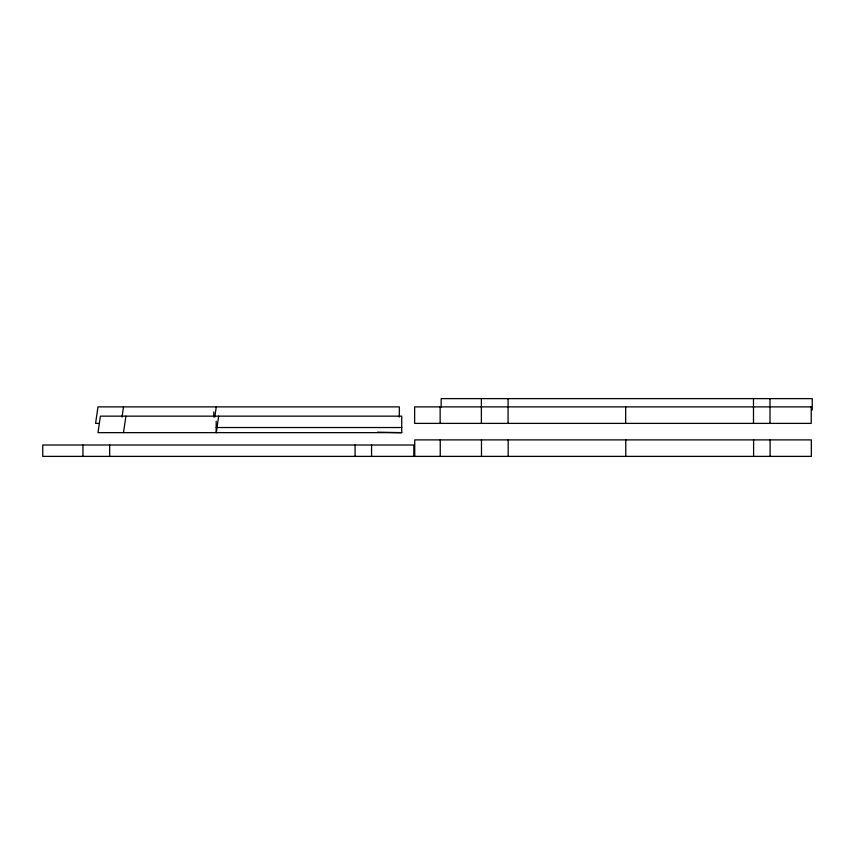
<?xml version="1.0" encoding="UTF-8"?>
<svg xmlns="http://www.w3.org/2000/svg" width="855" height="855" viewBox="0 0 855 855"><rect width="100%" height="100%" fill="white"/><g stroke="black" fill="none" stroke-linecap="round" stroke-linejoin="round"><path stroke-width="1.28" d="M122.03 417.037L123.505 406.884M123.505 432.651L125.909 416.15M214.797 417.037L216.272 406.884M216.272 432.651L218.677 416.15M99.415 423.385L95.589 423.385L97.994 406.884L399.328 406.884L399.328 416.994M216.187 427.532L401.732 427.532M401.732 432.651L97.994 432.651L100.398 416.15L401.732 416.15L401.732 432.651L377.493 432.192M812.25 409.994L812.25 398.622L441.169 398.622L441.169 407.472M769.992 398.622L769.992 423.385M770.099 439.887L770.099 456.378M753.597 439.887L753.597 456.378M753.49 398.622L753.49 423.385M625.785 439.887L625.785 456.378M625.678 406.884L625.678 423.385M508.18 439.887L508.18 456.378M508.073 398.622L508.073 423.385M481.483 439.887L481.483 456.378M481.376 398.622L481.376 423.385M440.143 406.884L440.143 423.385M440.25 439.887L440.25 456.378M414.739 456.378L414.739 439.887L811.331 439.887L811.331 456.378L42.75 456.378L42.75 445.006L413.831 445.006L413.831 456.378M371.572 445.006L371.572 456.378M355.071 445.006L355.071 456.378M216.187 421.205L216.187 432.651M213.782 411.939L213.782 416.994M109.654 445.006L109.654 456.378M82.956 445.006L82.956 456.378M811.224 406.884L414.632 406.884L414.632 423.385L811.224 423.385L811.224 406.884"/></g></svg>
